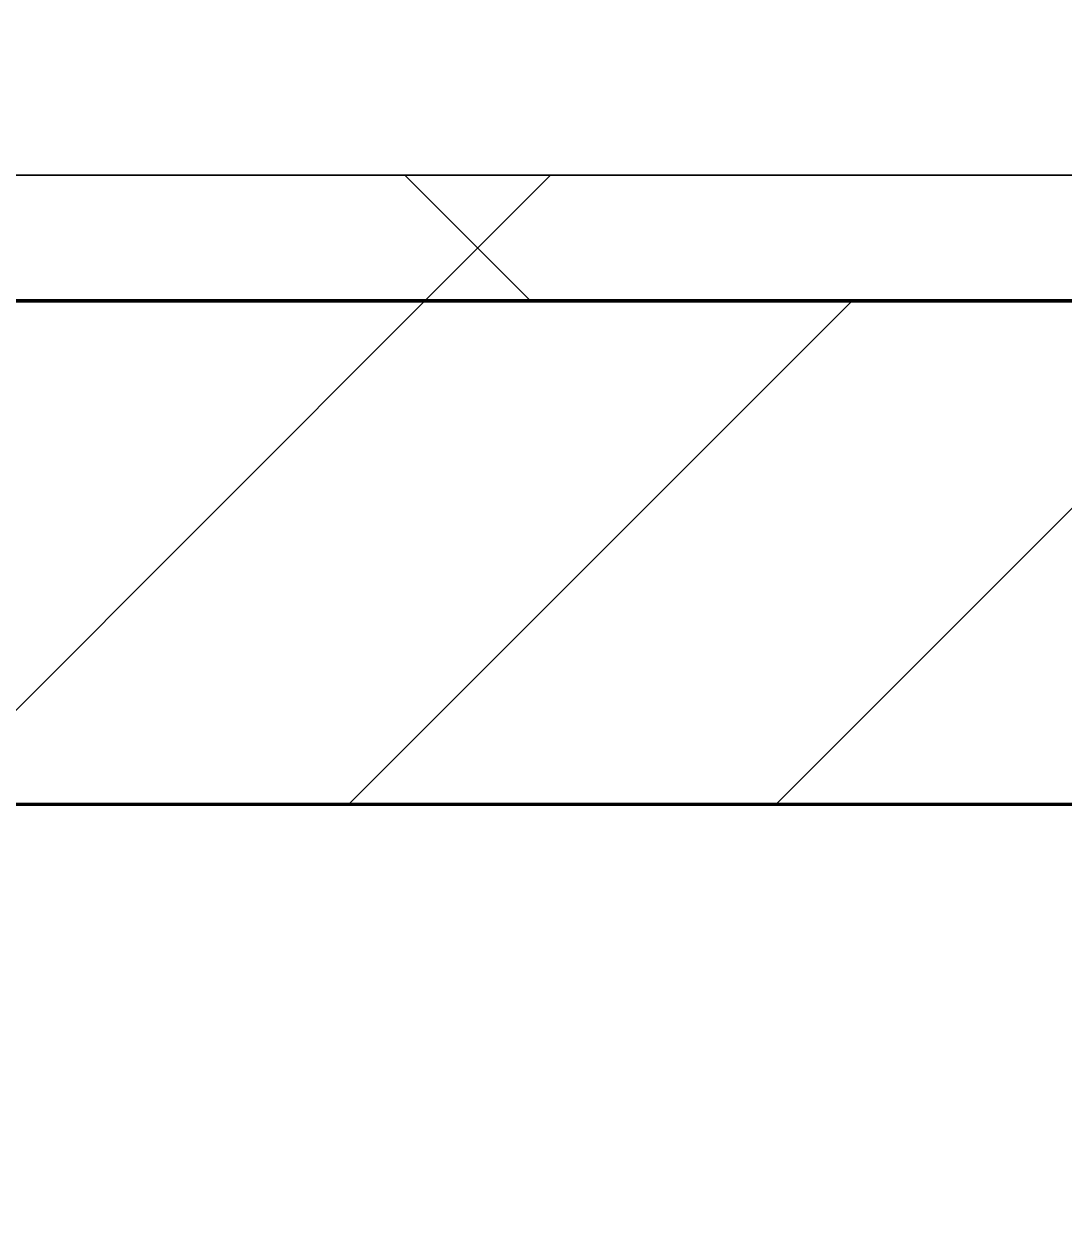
# Model space of a CAD drawing. Header units: millimetres. Extents: x -726012 to -647389, y -20772 to 18805.
# Drawn here: x -720156.1 to -719743, y 2584 to 3059 of the extents above; entities that cross this region are included whole.
import ezdxf
from ezdxf.xclip import XClip

# ---------------------------------------------------------------- set-up
doc = ezdxf.new("R2010")
doc.units = ezdxf.units.MM
doc.header["$XCLIPFRAME"] = 0
for name, color, linetype, lineweight in [('A-GLAZ-CURT', 2, 'Continuous', 9), ('A-WALL', 5, 'Continuous', 35), ('A-WALL-FNSH', 2, 'Continuous', 35), ('A-WALL-PATT', 1, 'Continuous', 35)]:
    doc.layers.add(name, color=color, linetype=linetype, lineweight=lineweight)
doc.layers.add('A11_ALU.SOLID SHEET', color=2, linetype='Continuous')

# ---------------------------------------------------------------- blocks, each defined once
blk = doc.blocks.new('PPLS-PP19_Custom Tile Pattern - Custom Tile Pattern-V37-4233-01 ENLARGED MULTI-PURPOSE LEVEL - REFLECTED CEILING PLAN - SHEET 4')
at = {"layer": 'A-GLAZ-CURT'}
for p, q in [((-300, 0), (300, 0)), ((300, 0), (-300, 0)), ((195.99, 0), (213.31, 0)), ((213.31, 0), (195.99, 0)), ((230.06, 0), (300, 0)), ((-300, -50), (300, -50)), ((300, -50), (-300, -50))]:
    blk.add_line(p, q, dxfattribs=at)
for points, knots in [([(-150.34, 0), (-150.07, 0), (-147.75, 0), (-142.6, 0), (-127.26, 0), (-107.3, 0), (-90.42, 0), (-75.26, 0), (-68.41, 0), (-65.12, 0), (-63.63, 0)], [-4948.728362, -4948.728362, -4948.728362, -4948.728362, -4883.323924, -4440.880425, -4054.690705, -3793.097032, -3402.597032, -3144.956779, -3050.982048, -2969.237017, -2969.237017, -2969.237017, -2969.237017]), ([(-26.75, 0), (-27.82, 0), (-36.18, 0), (-53.55, 0), (-78.2, 0), (-110.94, 0), (-130.52, 0), (-147.74, 0), (-149.07, 0)], [-8718.362214, -8718.362214, -8718.362214, -8718.362214, -8532.293389, -8073.216054, -7508.296369, -7004.680444, -6449.282163, -6277.220794, -6277.220794, -6277.220794, -6277.220794]), ([(-126.5, 0), (-122.44, 0), (-108.71, 0), (-86.68, 0), (-63.44, 0), (-54.4, 0), (-48.53, 0), (-39.19, 0), (-34.17, 0), (-33.18, 0)], [-5231.017328, -5231.017328, -5231.017328, -5231.017328, -4994.692869, -4542.524482, -4008.285538, -3689.699207, -3546.54457, -3315.260113, -3255.208312, -3255.208312, -3255.208312, -3255.208312]), ([(-125.15, 0), (-124.93, 0), (-121.96, 0), (-113.01, 0), (-98.9, 0), (-85.29, 0), (-71.67, 0), (-65.93, 0), (-65.07, 0)], [-3362.7396, -3362.7396, -3362.7396, -3362.7396, -3342.215224, -3074.362186, -2902.289527, -2605.247022, -2322.099534, -2241.8264, -2241.8264, -2241.8264, -2241.8264]), ([(-36.33, 0), (-36.43, 0), (-37.27, 0), (-45.02, 0), (-46.13, 0), (-60.59, 0), (-81.23, 0), (-99.51, 0), (-114.02, 0), (-117.28, 0), (-118.78, 0)], [-1855.773136, -1855.773136, -1855.773136, -1855.773136, -1810.870157, -1672.078046, -1405.135169, -1060.00838, -740.068933, -229.489605, -116.330425, 0, 0, 0, 0]), ([(-36.62, 0), (-36.62, 0), (-40.35, 0), (-44.32, 0), (-58.97, 0), (-85.2, 0), (-107.61, 0), (-116.56, 0), (-117.56, 0)], [-4069.478503, -4069.478503, -4069.478503, -4069.478503, -3858.647035, -3538.256648, -2842.901703, -2193.204658, -1433.981041, -985.49888, -985.49888, -985.49888, -985.49888]), ([(-33.8, 0), (-36.03, 0), (-43.13, 0), (-56.24, 0), (-75.59, 0), (-94, 0), (-112.01, 0), (-114.94, 0), (-115.63, 0)], [-1948.617768, -1948.617768, -1948.617768, -1948.617768, -1792.521578, -1466.981642, -1208.454564, -789.402658, -501.969187, -243.577221, -243.577221, -243.577221, -243.577221]), ([(-101.6, 0), (-99.78, 0), (-92.96, 0), (-71.33, 0), (-42.53, 0), (-12.78, 0), (4.23, 0), (9.64, 0), (10.14, 0), (10.18, 0)], [-5225.153071, -5225.153071, -5225.153071, -5225.153071, -5103.229623, -4799.173296, -4065.652676, -3589.737505, -3285.047089, -3066.359526, -3044.715262, -3044.715262, -3044.715262, -3044.715262]), ([(-72.93, 0), (-75.51, 0), (-84.1, 0), (-94.69, 0), (-101.57, 0)], [-19442.345229, -19442.345229, -19442.345229, -19442.345229, -18935.241197, -18198.990239, -18198.990239, -18198.990239, -18198.990239]), ([(-101.56, 0), (-98.45, 0), (-87.96, 0), (-74.02, 0), (-62.74, 0), (-60.36, 0), (-59.97, 0)], [-6454.417548, -6454.417548, -6454.417548, -6454.417548, -6236.997189, -5713.340575, -5140.470607, -5006.787413, -5006.787413, -5006.787413, -5006.787413]), ([(-91.46, 0), (-90.09, 0), (-84.7, 0), (-77.43, 0), (-72.73, 0), (-72.64, 0), (-72.64, 0)], [-19832.387487, -19832.387487, -19832.387487, -19832.387487, -19753.885894, -19541.04734, -19478.625389, -19471.062469, -19471.062469, -19471.062469, -19471.062469]), ([(-63.96, 0), (-64.13, 0), (-72.5, 0), (-80.63, 0), (-86.16, 0)], [-2171.769325, -2171.769325, -2171.769325, -2171.769325, -2007.031671, -1681.3698, -1681.3698, -1681.3698, -1681.3698]), ([(-29.03, 0), (-33.97, 0), (-43.74, 0), (-56.37, 0), (-71.66, 0), (-77.83, 0), (-82.66, 0), (-83.28, 0), (-83.28, 0)], [-2680.714891, -2680.714891, -2680.714891, -2680.714891, -2413.671296, -2161.752162, -2006.592567, -1646.621388, -1424.436217, -1393.971743, -1393.971743, -1393.971743, -1393.971743]), ([(-83.28, 0), (-83.28, 0), (-82.91, 0), (-76.14, 0), (-62.97, 0), (-48.14, 0), (-37.18, 0), (-34.52, 0), (-33.34, 0)], [-1393.4169, -1393.4169, -1393.4169, -1393.4169, -1353.722004, -1274.333717, -1073.56893, -651.549973, -296.515819, -142.271978, -142.271978, -142.271978, -142.271978]), ([(-66.39, 0), (-66.39, 0), (-63.63, 0), (-53.86, 0), (-38.71, 0), (-33.47, 0)], [-2493.31794, -2493.31794, -2493.31794, -2493.31794, -2315.303971, -1809.437387, -999.289695, -999.289695, -999.289695, -999.289695]), ([(-33.97, 0), (-40.13, 0), (-53.52, 0), (-65.77, 0), (-66.37, 0), (-66.38, 0)], [-3330.96565, -3330.96565, -3330.96565, -3330.96565, -2981.410125, -2542.574734, -2498.224237, -2498.224237, -2498.224237, -2498.224237]), ([(-63.63, 0), (-61.49, 0), (-57.39, 0), (-54.49, 0), (-45.2, 0), (-40.79, 0), (-40.46, 0), (-40.44, 0)], [-2969.237017, -2969.237017, -2969.237017, -2969.237017, -2851.217951, -2734.127174, -2474.780881, -2410.990208, -2350.645972, -2350.645972, -2350.645972, -2350.645972]), ([(-58.83, 0), (-58.37, 0), (-57.29, 0), (-54.23, 0), (-46.33, 0), (-42.62, 0), (-41.76, 0)], [-4859.52896, -4859.52896, -4859.52896, -4859.52896, -4680.891996, -4469.85053, -4321.566175, -4270.495146, -4270.495146, -4270.495146, -4270.495146]), ([(-51.83, 0), (-51.83, 0), (-51.78, 0), (-47.4, 0), (-46.01, 0), (-40.22, 0), (-36.78, 0)], [-632.814994, -632.814994, -632.814994, -632.814994, -627.965721, -508.377888, -260.442412, 0, 0, 0, 0]), ([(-34.13, 0), (-37.78, 0), (-44.98, 0), (-51.43, 0), (-51.79, 0)], [-1031.857409, -1031.857409, -1031.857409, -1031.857409, -819.71621, -644.910881, -644.910881, -644.910881, -644.910881]), ([(-41.76, 0), (-39.9, 0), (-37.72, 0), (-36.92, 0), (-36.77, 0)], [-4270.495146, -4270.495146, -4270.495146, -4270.495146, -4161.040818, -4106.245333, -4106.245333, -4106.245333, -4106.245333]), ([(-36.78, 0), (-32.43, 0), (-19.22, 0), (8.83, 0), (43.36, 0), (70.92, 0), (82.12, 0), (83.66, 0)], [-6191.144455, -6191.144455, -6191.144455, -6191.144455, -5862.463379, -5340.621928, -4573.028122, -4094.177415, -3869.465285, -3869.465285, -3869.465285, -3869.465285]), ([(-36.29, 0), (-36.29, 0), (-34.66, 0), (-28.88, 0), (-26.95, 0), (-26.54, 0)], [-9150.272121, -9150.272121, -9150.272121, -9150.272121, -9057.163041, -8919.836787, -8834.607043, -8834.607043, -8834.607043, -8834.607043]), ([(30.82, 0), (29.27, 0), (20.14, 0), (3.54, 0), (-16.58, 0), (-34.76, 0), (-36.04, 0)], [-10462.034656, -10462.034656, -10462.034656, -10462.034656, -10363.088938, -9884.23066, -9424.652049, -9182.880979, -9182.880979, -9182.880979, -9182.880979]), ([(-33.34, 0), (-33.33, 0), (-32.92, 0), (-31.16, 0), (-30.52, 0)], [-2414.080955, -2414.080955, -2414.080955, -2414.080955, -2357.633367, -2323.618664, -2323.618664, -2323.618664, -2323.618664]), ([(31.18, 0), (25.97, 0), (11.99, 0), (-9.99, 0), (-26.16, 0), (-33.25, 0)], [-4496.803627, -4496.803627, -4496.803627, -4496.803627, -4222.080604, -3745.412743, -3344.515342, -3344.515342, -3344.515342, -3344.515342]), ([(9.32, 0), (9.08, 0), (7.65, 0), (2.57, 0), (-12.23, 0), (-23.2, 0), (-30.9, 0), (-33.23, 0)], [-2922.926651, -2922.926651, -2922.926651, -2922.926651, -2882.788014, -2720.818881, -2518.50168, -2125.455881, -1961.714635, -1961.714635, -1961.714635, -1961.714635]), ([(35.04, 0), (31.15, 0), (24.07, 0), (12.82, 0), (-2.9, 0), (-20.41, 0), (-29.13, 0), (-33.21, 0)], [-2313.748533, -2313.748533, -2313.748533, -2313.748533, -2106.613311, -1925.670641, -1617.263037, -1290.787923, -1049.754445, -1049.754445, -1049.754445, -1049.754445]), ([(-33.2, 0), (-33.06, 0), (-31.1, 0), (-29.82, 0), (-29.19, 0)], [-985.179958, -985.179958, -985.179958, -985.179958, -963.711516, -666.19313, -666.19313, -666.19313, -666.19313]), ([(-32.48, 0), (-32.27, 0), (-31.25, 0), (-29.94, 0), (-28.57, 0)], [-107.228596, -107.228596, -107.228596, -107.228596, -83.513472, 0, 0, 0, 0]), ([(-32.34, 0), (-26.28, 0), (-16.36, 0), (8.61, 0), (15.02, 0), (22.91, 0), (29.19, 0), (32.71, 0), (33.96, 0)], [-3238.248822, -3238.248822, -3238.248822, -3238.248822, -2864.387349, -2439.246196, -2084.094819, -1956.422387, -1818.904206, -1743.672443, -1743.672443, -1743.672443, -1743.672443]), ([(35.09, 0), (31.97, 0), (22, 0), (2.64, 0), (-17.84, 0), (-30.57, 0), (-31.82, 0), (-32, 0)], [-3961.278722, -3961.278722, -3961.278722, -3961.278722, -3766.694881, -3333.063701, -2994.501669, -2698.150104, -2614.070998, -2614.070998, -2614.070998, -2614.070998]), ([(-30.76, 0), (-30.73, 0), (-29.99, 0), (-23.47, 0), (-15.75, 0), (-15.19, 0)], [-54176.191683, -54176.191683, -54176.191683, -54176.191683, -54157.274271, -53749.15266, -53717.791567, -53717.791567, -53717.791567, -53717.791567]), ([(-30.52, 0), (-27.11, 0), (-17.83, 0), (5.99, 0), (22.06, 0), (37.44, 0), (45.92, 0), (57.76, 0), (64.47, 0), (72.74, 0), (75.22, 0), (76.03, 0), (76.21, 0)], [-2323.618664, -2323.618664, -2323.618664, -2323.618664, -2142.497158, -1716.209403, -1206.526904, -1089.329421, -901.315459, -753.071572, -495.328968, -421.953223, -334.951786, -290.452333, -290.452333, -290.452333, -290.452333]), ([(-13, 0), (-14.35, 0), (-17.68, 0), (-25.97, 0), (-29.52, 0), (-30.21, 0)], [-55207.591944, -55207.591944, -55207.591944, -55207.591944, -54789.006179, -54461.685999, -54290.791712, -54290.791712, -54290.791712, -54290.791712]), ([(8.33, 0), (8.19, 0), (7.18, 0), (0.32, 0), (-13.89, 0), (-24.92, 0), (-29.03, 0)], [-3574.286521, -3574.286521, -3574.286521, -3574.286521, -3526.962355, -3285.499107, -2903.012179, -2680.714891, -2680.714891, -2680.714891, -2680.714891]), ([(-28.98, 0), (-28.66, 0), (-27.39, 0), (-24.45, 0), (-22.56, 0)], [-166.548282, -166.548282, -166.548282, -166.548282, -102.06493, 0, 0, 0, 0]), ([(-28.57, 0), (-26.93, 0), (-20.29, 0), (-11.45, 0), (2.08, 0), (13.15, 0), (21.24, 0), (24.62, 0), (24.72, 0), (24.72, 0)], [-5361.429781, -5361.429781, -5361.429781, -5361.429781, -5261.36855, -5050.479954, -4785.90057, -4596.498881, -4445.288762, -4384.376941, -4376.041937, -4376.041937, -4376.041937, -4376.041937]), ([(-22.56, 0), (-20.27, 0), (-17.03, 0), (-11.36, 0), (-7.66, 0), (-6.6, 0), (-6.44, 0)], [-56468.192263, -56468.192263, -56468.192263, -56468.192263, -56344.022017, -56303.229861, -56166.290093, -56124.392176, -56124.392176, -56124.392176, -56124.392176]), ([(-15.19, 0), (-13.07, 0), (5.42, 0), (24.93, 0), (35.09, 0)], [-461.142613, -461.142613, -461.142613, -461.142613, -429.606584, -397.37069, -397.37069, -397.37069, -397.37069]), ([(-6.54, 0), (-6.73, 0), (-7.2, 0), (-7.6, 0), (-7.79, 0)], [-56009.792147, -56009.792147, -56009.792147, -56009.792147, -55949.290093, -55895.192118, -55895.192118, -55895.192118, -55895.192118]), ([(-2.63, 0), (-2.47, 0), (-1.22, 0), (4.92, 0), (15.97, 0), (22.54, 0), (24.49, 0)], [-226.825321, -226.825321, -226.825321, -226.825321, -220.269177, -206.416616, -198.214427, -187.717507, -187.717507, -187.717507, -187.717507]), ([(103.09, 0), (101.08, 0), (86.31, 0), (63.34, 0), (35.84, 0), (12, 0), (3.08, 0), (-1.67, 0), (-2.25, 0)], [-375.435014, -375.435014, -375.435014, -375.435014, -369.147452, -330.153101, -307.516438, -285.83788, -246.234814, -234.646884, -234.646884, -234.646884, -234.646884]), ([(24.69, 0), (24.54, 0), (20.99, 0), (15.48, 0), (10.8, 0), (9.63, 0)], [-4368.572414, -4368.572414, -4368.572414, -4368.572414, -4306.476363, -4080.000647, -3772.857994, -3772.857994, -3772.857994, -3772.857994]), ([(18.16, 0), (19.15, 0), (24.25, 0), (25.66, 0), (26.12, 0)], [-5700.113719, -5700.113719, -5700.113719, -5700.113719, -5554.232259, -5302.431367, -5302.431367, -5302.431367, -5302.431367]), ([(102.55, 0), (100.18, 0), (92.35, 0), (85.59, 0), (74.4, 0), (62.26, 0), (51.85, 0), (43.81, 0), (29.53, 0), (20.67, 0), (18.85, 0), (18.16, 0)], [-7719.716255, -7719.716255, -7719.716255, -7719.716255, -7531.75727, -7135.649961, -6924.452779, -6738.82075, -6548.303034, -6314.283804, -6135.05769, -5972.647715, -5832.674503, -5832.674503, -5832.674503, -5832.674503]), ([(27.44, 0), (27.9, 0), (29.54, 0), (38.07, 0), (53.39, 0), (71.67, 0), (84.83, 0), (86.01, 0), (92.51, 0), (94.33, 0)], [-5037.309798, -5037.309798, -5037.309798, -5037.309798, -4887.603822, -4705.298446, -4353.683244, -3960.84581, -3759.045785, -3336.541051, -2783.776468, -2783.776468, -2783.776468, -2783.776468]), ([(27.89, 0), (29.09, 0), (31.23, 0), (34.45, 0), (35.04, 0)], [-147.777612, -147.777612, -147.777612, -147.777612, -135.792042, -133.299183, -133.299183, -133.299183, -133.299183]), ([(53.18, 0), (53.06, 0), (52.22, 0), (44.99, 0), (36.46, 0), (30.82, 0)], [-622.740158, -622.740158, -622.740158, -622.740158, -566.066452, -360.610861, 0, 0, 0, 0]), ([(136.44, 0), (121.66, 0), (86.93, 0), (51.16, 0), (31.18, 0)], [-106.750556, -106.750556, -106.750556, -106.750556, -59.610984, 0, 0, 0, 0]), ([(35.04, 0), (36.32, 0), (41.04, 0), (51.19, 0), (58.74, 0), (61.34, 0), (61.45, 0)], [-1721.980145, -1721.980145, -1721.980145, -1721.980145, -1645.594513, -1443.202566, -1228.752106, -1120.932285, -1120.932285, -1120.932285, -1120.932285]), ([(35.27, 0), (37.45, 0), (53.59, 0), (76.81, 0), (97.26, 0), (103.42, 0)], [-397.179196, -397.179196, -397.179196, -397.179196, -390.253598, -346.313304, -327.220109, -327.220109, -327.220109, -327.220109]), ([(76.63, 0), (74.8, 0), (67.65, 0), (53.66, 0), (41.36, 0), (35.48, 0)], [-3095.572228, -3095.572228, -3095.572228, -3095.572228, -2950.589685, -2634.532728, -2321.679171, -2321.679171, -2321.679171, -2321.679171]), ([(70.61, 0), (66.16, 0), (55.8, 0), (43.34, 0), (37.56, 0), (35.49, 0)], [-4647.237329, -4647.237329, -4647.237329, -4647.237329, -4326.416877, -4098.545751, -3969.515219, -3969.515219, -3969.515219, -3969.515219]), ([(168.37, 0), (167.68, 0), (162.47, 0), (147.02, 0), (109.77, 0), (76.86, 0), (57.82, 0), (46.51, 0), (41.18, 0), (36.02, 0), (35.54, 0), (35.54, 0)], [-543.375029, -543.375029, -543.375029, -543.375029, -530.793311, -458.593899, -401.860199, -357.622665, -341.267687, -334.000314, -326.15566, -319.318397, -317.489778, -317.489778, -317.489778, -317.489778]), ([(36.12, 0), (39.41, 0), (49.68, 0), (71.92, 0), (100.57, 0), (116.36, 0), (128.63, 0), (128.95, 0)], [-131.801654, -131.801654, -131.801654, -131.801654, -118.513713, -97.899267, -63.759246, -39.050993, -35.895543, -35.895543, -35.895543, -35.895543]), ([(36.29, 0), (37.77, 0), (48.82, 0), (64.79, 0), (95.91, 0), (124.45, 0), (132.42, 0), (134.6, 0)], [-314.598523, -314.598523, -314.598523, -314.598523, -305.899624, -287.17622, -249.500363, -194.761443, -152.241002, -152.241002, -152.241002, -152.241002]), ([(61.47, 0), (61.47, 0), (61.21, 0), (54.61, 0), (53.71, 0), (53.56, 0)], [-1113.311073, -1113.311073, -1113.311073, -1113.311073, -1096.402191, -891.204116, -747.28819, -747.28819, -747.28819, -747.28819]), ([(76.22, 0), (75.58, 0), (73.64, 0), (71.05, 0), (70.61, 0)], [-193.634889, -193.634889, -193.634889, -193.634889, -31.537676, 0, 0, 0, 0]), ([(94.4, 0), (94.4, 0), (94.64, 0), (97.92, 0), (101.37, 0), (103.38, 0)], [-2348.345796, -2348.345796, -2348.345796, -2348.345796, -2310.419338, -2233.599744, -2131.291006, -2131.291006, -2131.291006, -2131.291006]), ([(129.02, 0), (129.02, 0), (124.41, 0), (122.35, 0), (115.04, 0), (108.25, 0), (103.43, 0)], [-35.386604, -35.386604, -35.386604, -35.386604, -31.430235, -22.807238, -15.488593, -0.353988, -0.353988, -0.353988, -0.353988]), ([(114.39, 0), (114.2, 0), (112.18, 0), (107.92, 0), (103.44, 0)], [-8148.58938, -8148.58938, -8148.58938, -8148.58938, -8105.191388, -7743.573629, -7743.573629, -7743.573629, -7743.573629]), ([(103.99, 0), (105.34, 0), (110.87, 0), (120.79, 0), (139.94, 0), (163.31, 0), (185.23, 0), (193.62, 0), (194.69, 0), (194.79, 0)], [-2120.972547, -2120.972547, -2120.972547, -2120.972547, -2052.234781, -1843.028543, -1530.39897, -1095.004608, -529.74427, -295.064701, -265.121568, -265.121568, -265.121568, -265.121568]), ([(104.5, 0), (115.69, 0), (127.02, 0), (138.28, 0), (138.53, 0)], [-326.108732, -326.108732, -326.108732, -326.108732, -291.370682, -290.5735, -290.5735, -290.5735, -290.5735]), ([(157.9, 0), (156.77, 0), (151.67, 0), (143.29, 0), (134.04, 0), (126.24, 0), (118.6, 0), (114.23, 0), (111.98, 0), (105.66, 0), (105.23, 0), (105.23, 0)], [-10292.955006, -10292.955006, -10292.955006, -10292.955006, -10098.273015, -9847.788484, -9677.714971, -9567.007022, -9453.21225, -9220.200448, -9012.77275, -8966.157302, -8929.495943, -8929.495943, -8929.495943, -8929.495943]), ([(105.26, 0), (105.52, 0), (111.01, 0), (112.65, 0), (113.59, 0)], [-8920.561005, -8920.561005, -8920.561005, -8920.561005, -8814.835624, -8577.462505, -8577.462505, -8577.462505, -8577.462505]), ([(128.58, 0), (128.8, 0), (130.16, 0), (139.26, 0), (152.67, 0), (161.24, 0), (162.19, 0), (162.75, 0)], [-633.326174, -633.326174, -633.326174, -633.326174, -627.736123, -618.981161, -602.094757, -592.980799, -581.414464, -581.414464, -581.414464, -581.414464]), ([(137.1, 0), (136, 0), (133.64, 0), (129.87, 0), (129.11, 0)], [-670.405967, -670.405967, -670.405967, -670.405967, -651.020627, -640.742133, -640.742133, -640.742133, -640.742133]), ([(193.8, 0), (193.33, 0), (190.11, 0), (183.13, 0), (171, 0), (161.95, 0), (161.28, 0), (158.35, 0), (157.85, 0), (157.77, 0)], [-11665.349007, -11665.349007, -11665.349007, -11665.349007, -11565.880756, -11105.624034, -10839.086983, -10768.332124, -10666.779182, -10580.760289, -10550.278881, -10550.278881, -10550.278881, -10550.278881]), ([(300, 0), (286.53, 0), (254.22, 0), (207.11, 0), (177.41, 0), (159.34, 0), (158.33, 0), (158.3, 0)], [-285.253232, -285.253232, -285.253232, -285.253232, -244.693688, -187.987675, -143.776725, -129.632772, -123.352749, -123.352749, -123.352749, -123.352749]), ([(159.07, 0), (159.13, 0), (160.84, 0), (165.21, 0), (174.15, 0), (185.98, 0), (208.82, 0), (219.42, 0), (230.06, 0)], [-115.643202, -115.643202, -115.643202, -115.643202, -114.681583, -87.660824, -65.295536, -41.623857, -24.459831, 0, 0, 0, 0]), ([(162.75, 0), (165.4, 0), (170.91, 0), (172.61, 0), (172.61, 0)], [-111.264224, -111.264224, -111.264224, -111.264224, -56.742688, -19.085662, -19.085662, -19.085662, -19.085662]), ([(240.15, 0), (239.47, 0), (235.51, 0), (226.56, 0), (221.1, 0), (200.27, 0), (182.99, 0), (174.27, 0), (169.67, 0), (168.99, 0)], [-9446.112843, -9446.112843, -9446.112843, -9446.112843, -9406.094246, -9221.510254, -9016.44624, -8717.832359, -8253.978395, -8152.463617, -8069.855175, -8069.855175, -8069.855175, -8069.855175]), ([(215.22, 0), (214.62, 0), (210.55, 0), (203.98, 0), (187.54, 0), (175.3, 0), (169.49, 0)], [-203.825446, -203.825446, -203.825446, -203.825446, -198.527383, -184.406837, -162.427601, -142.916156, -142.916156, -142.916156, -142.916156]), ([(171.51, 0), (176.48, 0), (193.23, 0), (201.73, 0), (208.81, 0), (213.9, 0), (241.96, 0), (266.73, 0), (281.71, 0), (291.71, 0), (296.52, 0), (297.86, 0), (298.09, 0)], [-7971.819559, -7971.819559, -7971.819559, -7971.819559, -7784.112253, -7606.717214, -7289.299508, -7042.621073, -6582.165592, -6068.460911, -5766.029927, -5566.724884, -5280.360606, -5199.253518, -5199.253518, -5199.253518, -5199.253518]), ([(172.07, 0), (177.66, 0), (187.87, 0), (201.08, 0), (207.47, 0), (213.96, 0), (215.11, 0)], [-255.364076, -255.364076, -255.364076, -255.364076, -237.955587, -223.92608, -215.862851, -208.75215, -208.75215, -208.75215, -208.75215]), ([(300, 0), (288.22, 0), (262, 0), (230.43, 0), (219.94, 0), (219.02, 0)], [-12528.858583, -12528.858583, -12528.858583, -12528.858583, -11905.454923, -11162.864862, -10856.732305, -10856.732305, -10856.732305, -10856.732305]), ([(219.9, 0), (220.86, 0), (226.08, 0), (234.48, 0), (239.35, 0)], [-10670.940496, -10670.940496, -10670.940496, -10670.940496, -10511.382485, -10113.56507, -10113.56507, -10113.56507, -10113.56507]), ([(240.12, 0), (242.11, 0), (244.83, 0), (246.54, 0), (246.96, 0)], [-10092.301552, -10092.301552, -10092.301552, -10092.301552, -9925.173265, -9834.877357, -9834.877357, -9834.877357, -9834.877357]), ([(247.1, 0), (246.76, 0), (245.45, 0), (242.91, 0), (241, 0)], [-9649.085549, -9649.085549, -9649.085549, -9649.085549, -9581.591397, -9463.29374, -9463.29374, -9463.29374, -9463.29374]), ([(284.76, 0), (284.76, 0), (285.09, 0), (287.47, 0), (293.59, 0), (297.76, 0), (300, 0)], [-4110.630118, -4110.630118, -4110.630118, -4110.630118, -4053.389046, -3959.664717, -3862.421465, -3746.95702, -3746.95702, -3746.95702, -3746.95702]), ([(297.38, 0), (295.84, 0), (291.62, 0), (285.38, 0), (284.87, 0)], [-4803.172655, -4803.172655, -4803.172655, -4803.172655, -4358.271401, -4143.037883, -4143.037883, -4143.037883, -4143.037883])]:
    blk.add_open_spline(points, degree=3, knots=knots, dxfattribs=at)
for points in [[(-39.84, 0), (-39.08, 0), (-38.11, 0), (-37.36, 0)], [(24.49, 0), (25.23, 0), (25.72, 0), (26.04, 0)], [(80.35, 0), (79.57, 0), (78.27, 0), (76.63, 0)], [(84.06, 0), (83.48, 0), (82.41, 0), (81.72, 0)], [(168.74, 0), (168.74, 0), (169.81, 0), (171.51, 0)], [(195.11, 0), (194.91, 0), (194.44, 0), (193.8, 0)]]:
    blk.add_open_spline(points, degree=3, dxfattribs=at)
blk = doc.blocks.new('PPLS-PP19_Custom Tile Pattern - Custom Tile Pattern-V38-4233-01 ENLARGED MULTI-PURPOSE LEVEL - REFLECTED CEILING PLAN - SHEET 4')
at = {"layer": 'A-GLAZ-CURT'}
for p, q in [((-300, 0), (300, 0)), ((300, 0), (-300, 0)), ((-293.07, 0), (-275.75, 0)), ((-275.75, 0), (-293.07, 0)), ((-300, -50), (300, -50)), ((300, -50), (-300, -50))]:
    blk.add_line(p, q, dxfattribs=at)
at = {"layer": 'A-GLAZ-CURT', "flags": 128}
for points in [[(-300, 0), (-291.56, 0), (-283.3, 0), (-275.2, 0), (-267.26, 0), (-259.45, 0), (-251.77, 0), (-244.2, 0), (-236.74, 0), (-229.36, 0), (-222.06, 0), (-214.83, 0), (-207.71, 0), (-200.76, 0), (-194.02, 0), (-187.54, 0), (-181.38, 0), (-175.58, 0), (-170.25, 0), (-165.64, 0), (-162.01, 0), (-159.53, 0), (-157.46, 0), (-155.04, 0)], [(-223.25, 0), (-229.72, 0), (-236.97, 0), (-244.39, 0), (-251.96, 0), (-259.67, 0), (-267.51, 0), (-275.48, 0), (-283.55, 0), (-291.73, 0), (-300, 0)]]:
    blk.add_lwpolyline(points, dxfattribs=at)
at = {"layer": 'A-GLAZ-CURT'}
for points, knots in [([(-300, 0), (-284.65, 0), (-236.57, 0), (-174.61, 0), (-129.95, 0), (-110.8, 0), (-99.5, 0), (-91.46, 0)], [-5323.127839, -5323.127839, -5323.127839, -5323.127839, -4502.809032, -2700.551212, -1002.059161, -460.363443, 0, 0, 0, 0]), ([(-86.78, 0), (-99.82, 0), (-136.3, 0), (-202.69, 0), (-262.56, 0), (-294.48, 0), (-300, 0)], [-18766.980307, -18766.980307, -18766.980307, -18766.980307, -17136.203329, -15131.813646, -13729.592194, -13439.944408, -13439.944408, -13439.944408, -13439.944408]), ([(-137.88, 0), (-140.56, 0), (-147.66, 0), (-147.69, 0), (-158.72, 0), (-174.02, 0), (-185.59, 0), (-209.77, 0), (-232.01, 0), (-255.22, 0), (-262.59, 0), (-264.9, 0), (-265.4, 0)], [-3187.727384, -3187.727384, -3187.727384, -3187.727384, -2919.378265, -2477.344047, -2237.412286, -2029.680487, -1755.085331, -1400.429864, -858.079193, -543.655514, -208.940337, 0, 0, 0, 0])]:
    blk.add_open_spline(points, degree=3, knots=knots, dxfattribs=at)
blk = doc.blocks.new('*U885')
at = {"layer": 'A-GLAZ-CURT'}
for name, p in [('PPLS-PP19_Custom Tile Pattern - Custom Tile Pattern-V37-4233-01 ENLARGED MULTI-PURPOSE LEVEL - REFLECTED CEILING PLAN - SHEET 4', (-43800, 10540.41)), ('PPLS-PP19_Custom Tile Pattern - Custom Tile Pattern-V38-4233-01 ENLARGED MULTI-PURPOSE LEVEL - REFLECTED CEILING PLAN - SHEET 4', (-43200, 10540.41))]:
    blk.add_blockref(name, p, dxfattribs=at)
blk = doc.blocks.new('*U1287')
blk.add_lwpolyline([(21173.36, -580), (28210, -580), (28210, -6849.96), (45954.15, -6849.96), (45954.15, 600), (82995.06, 600), (83086.47, 650), (90052, 650), (90392, 990), (103159.16, 990), (103159.16, 4990), (21173.36, 4990), (21173.36, 3485.45), (21203.36, 3485.45), (21203.36, 925.54), (21173.36, 925.54), (21173.36, -580)])

msp = doc.modelspace()

# ---------------------------------------------------------------- hatches: boundary and pattern name
at = {"layer": 'A-WALL-PATT', "lineweight": 9}
h = msp.add_hatch(dxfattribs=at)
h.set_pattern_fill('FP_3', color=256, style=0, pattern_type=2)
h.set_pattern_definition([(45, (0, 0), (-212.13203, 212.13203), []), (135, (0, 0), (-212.13203, -212.13203), [])])
h.paths.add_polyline_path([(-716522.37, 2949.02), (-716472.37, 2949.02), (-716472.37, 2999.02), (-717816.03, 2999.02), (-717873.44, 2973.37), (-717872.37, 2969.02), (-717875.3, 2961.95), (-717882.37, 2959.02), (-717884.96, 2959.36), (-717891.03, 2964.02), (-717892.03, 2965.06), (-717927.94, 2949.02), (-716722.37, 2949.02)])
h.paths.add_polyline_path([(-718202.34, 2949.02), (-717941.23, 2949.02), (-717957.37, 2985.16), (-717926.34, 2999.02), (-722165.55, 2999.02), (-722165.55, 2949.02), (-718270.68, 2949.02)])
h = msp.add_hatch(dxfattribs=at)
h.set_pattern_fill('FP_2', color=256, style=0, pattern_type=2)
h.set_pattern_definition([(45, (0, 0), (-84.852814, 84.852814), [])])
h.paths.add_polyline_path([(-716782.37, 2749.02), (-716722.37, 2749.02), (-716722.37, 2949.02), (-717927.94, 2949.02), (-717939.02, 2944.07), (-717941.23, 2949.02), (-722165.55, 2949.02), (-722165.55, 2749.02), (-717792.36, 2749.02)])

# ---------------------------------------------------------------- linework, layer by layer
at = {"layer": 'A-WALL', "color": 7, "lineweight": 70}
for p, q in [((-722165.55, 2949.02), (-717982.37, 2949.02)), ((-717982.37, 2949.02), (-722165.55, 2949.02)), ((-718122.37, 2749.02), (-721959.02, 2749.02))]:
    msp.add_line(p, q, dxfattribs=at)
at = {"layer": 'A-WALL-FNSH', "color": 250}
msp.add_line((-722165.55, 2999.02), (-717982.37, 2999.02), dxfattribs=at)

# ---------------------------------------------------------------- block references
msp.add_blockref('*U885', (-676282.37, -7541.39))

# ---------------------------------------------------------------- next in the draw order: block references
at = {"layer": 'A11_ALU.SOLID SHEET'}
ref = msp.add_blockref('*U1287', (-744682.37, 3579.02), dxfattribs=at)
XClip(ref).set_block_clipping_path([(22516.8245944298, -23612.0000696909), (92487.8891097467, 7199.9972603897)])

doc.saveas('drawing.dxf')
